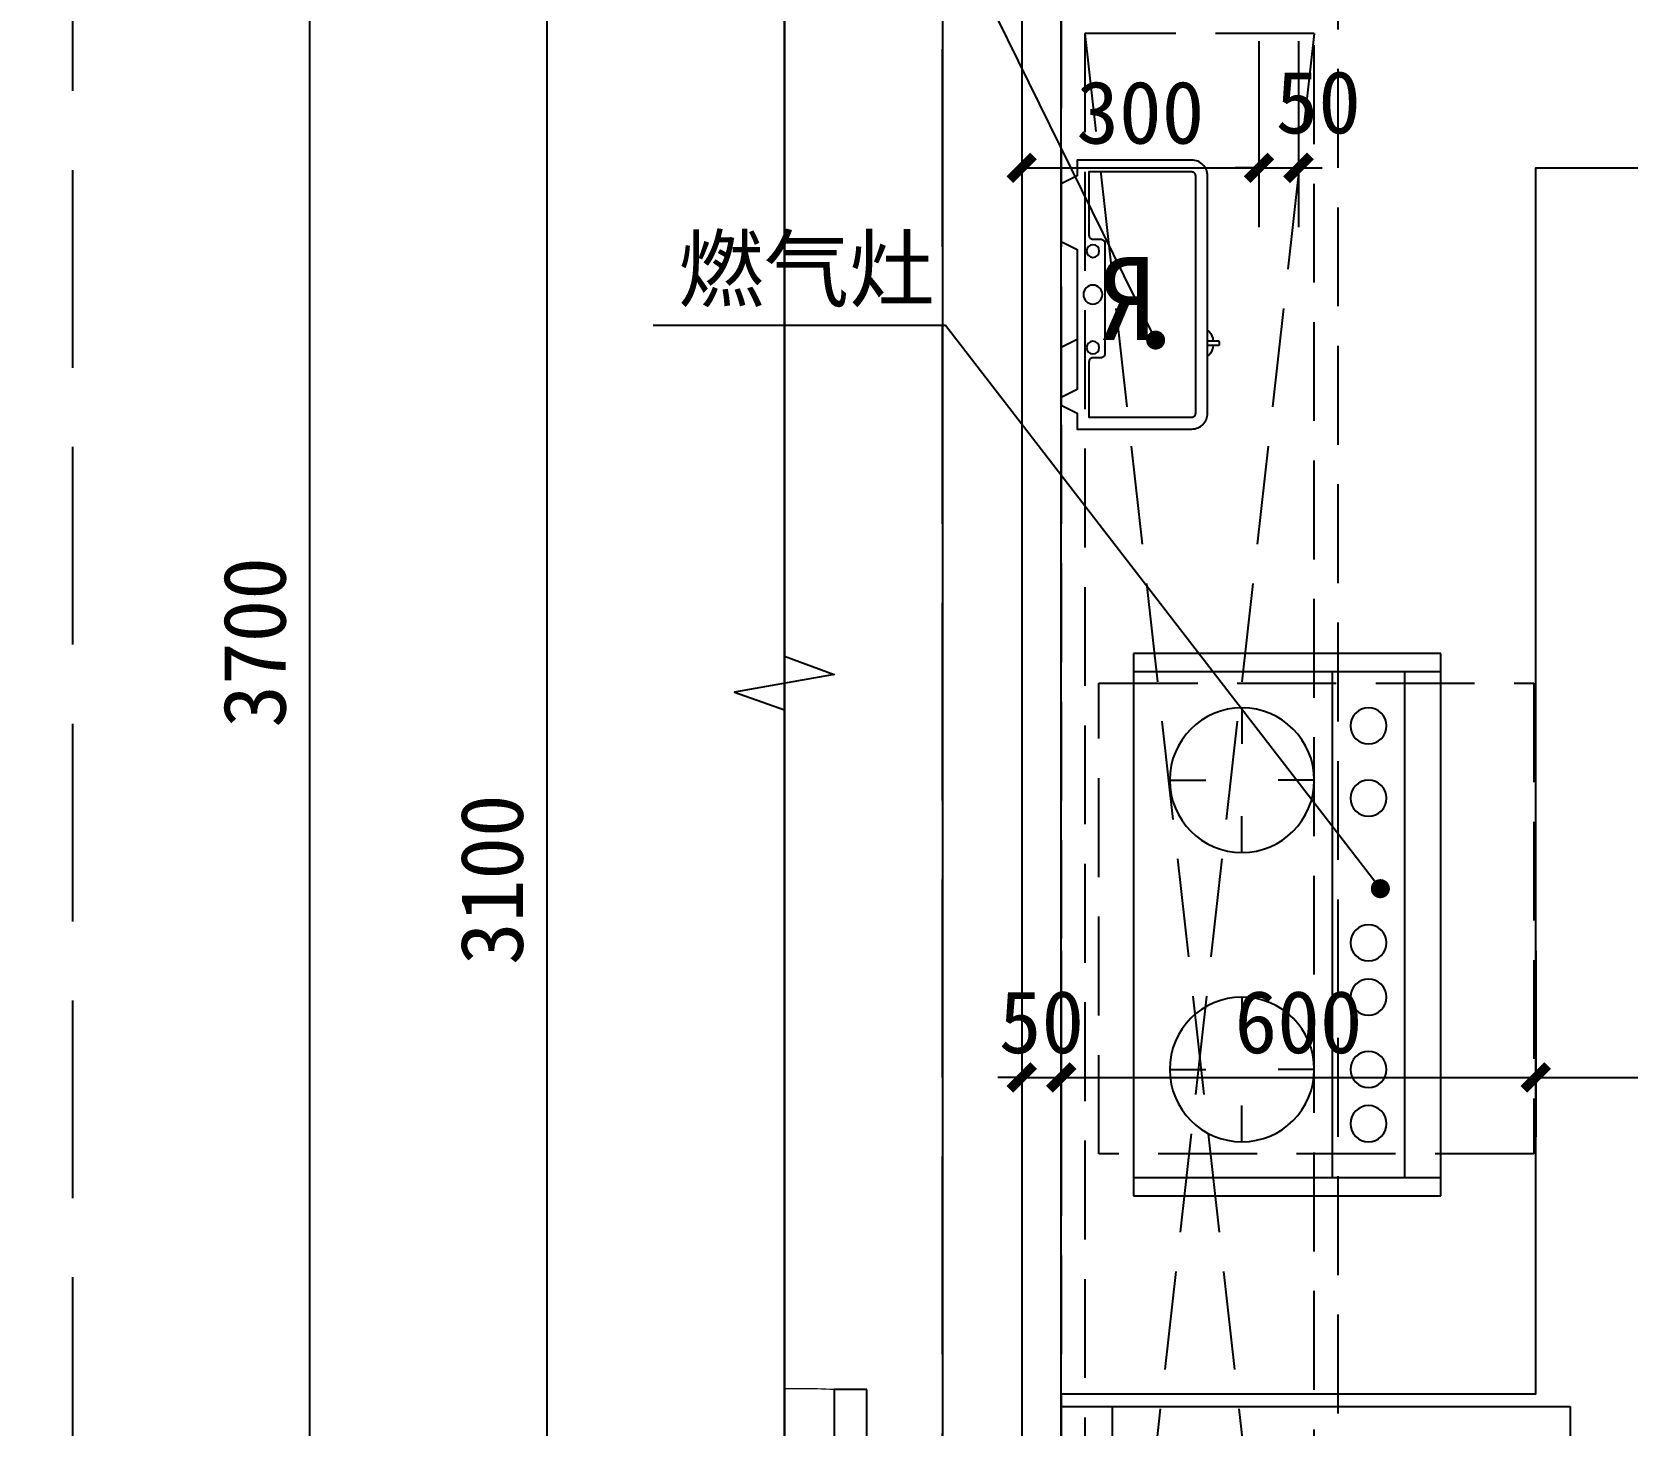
# Model space of a CAD drawing. Header units: millimetres. Extents: x -15 to 66915, y -15 to 18798.
# Drawn here: x 15682 to 17700, y 4159 to 5921 of the extents above; entities that cross this region are included whole.
import ezdxf
from ezdxf.xclip import XClip

# ---------------------------------------------------------------- set-up
doc = ezdxf.new("R2010")
doc.units = ezdxf.units.MM
doc.header["$LTSCALE"] = 1000
doc.header["$XCLIPFRAME"] = 2
doc.linetypes.add('125-墙体-无障碍$0$DASH', pattern=[0.35, 0.25, -0.1])
doc.linetypes.add('DASH', pattern=[0.35, 0.25, -0.1])
doc.layers.get('Defpoints').update_dxf_attribs({"color": 4, "linetype": 'DASH'})
for name, color, linetype in [('125-墙体-无障碍$0$140-墙体$0$A-WALL-CONC', 9, 'Continuous'), ('125-墙体-无障碍$0$A-DOOR', 51, 'Continuous'), ('125-墙体-无障碍$0$A-FLOR-SPCL', 225, 'Continuous'), ('125-墙体-无障碍$0$A-WALL-BLOK', 131, 'Continuous'), ('160-墙体$0$A-COLU-CONC-HATC', 204, 'Continuous'), ('160-墙体$0$A-WALL-CONC', 9, 'Continuous'), ('160-墙体-PC$0$A-ANNO-HATC-PATT', 8, 'Continuous'), ('厨卫大样-无障碍$0$A-ANNO-DIM-SYMB', 3, 'Continuous'), ('厨卫大样-无障碍$0$A-ANNO-IDEN', 3, 'Continuous'), ('厨卫大样-无障碍$0$A-ANNO-TEXT', 7, 'Continuous')]:
    doc.layers.add(name, color=color, linetype=linetype)
doc.styles.add('125-墙体-无障碍$0$_TCH_DIM_T3', font='')
doc.styles.add('125-墙体-无障碍$0$单元-己庚辛$0$C_卫生间_1#$0$WC_4#$0$1F-2#core$0$1F-2#core$0$Standard', font='gbenor.shx', dxfattribs={"bigfont": 'gbcbig.shx'})
doc.styles.add('125-墙体-无障碍$0$地上图例$0$厨、卫01$0$08.60厨卫$0$Standard', font='simhei.ttf')
doc.styles.add('厨卫大样-无障碍$0$_TCH_DIM', font='')
doc.styles.add('厨卫大样-无障碍$0$_TCH_DIM_T3', font='')
doc.styles.get('125-墙体-无障碍$0$_TCH_DIM_T3').set_extended_font_data('SimSun')
doc.styles.get('厨卫大样-无障碍$0$_TCH_DIM').set_extended_font_data('SimSun')
doc.styles.get('厨卫大样-无障碍$0$_TCH_DIM_T3').set_extended_font_data('SimSun')
doc.dimstyles.new('125-墙体-无障碍$0$_TCH_ARCH&&30', dxfattribs={"dimtxt": 79.303797, "dimasz": 30, "dimexe": 75, "dimexo": 90, "dimgap": 30, "dimtad": 1, "dimdec": 0, "dimzin": 0, "dimdsep": 46, "dimtxsty": '125-墙体-无障碍$0$_TCH_DIM_T3', "dimblk": '125-墙体-无障碍$0$_ArchTick', "dimcen": 0.09, "dimclrt": 7, "dimazin": 2, "dimtfac": 1, "dimtdec": 0, "dimtix": 1, "dimtmove": 2, "dimatfit": 3, "dimfxl": 100, "dimtolj": 1, "dimtzin": 0, "dimarcsym": 0})
doc.dimstyles.new('厨卫大样-无障碍$0$_TCH_ARCH&&30', dxfattribs={"dimtxt": 79.303797, "dimasz": 30, "dimexe": 75, "dimexo": 90, "dimgap": 30, "dimtad": 1, "dimdec": 0, "dimzin": 0, "dimdsep": 46, "dimtxsty": '厨卫大样-无障碍$0$_TCH_DIM_T3', "dimblk": '厨卫大样-无障碍$0$_ArchTick', "dimcen": 0.09, "dimclrt": 7, "dimazin": 2, "dimtfac": 1, "dimtdec": 0, "dimtix": 1, "dimtmove": 2, "dimatfit": 3, "dimfxl": 100, "dimtolj": 1, "dimtzin": 0, "dimarcsym": 0})

# ---------------------------------------------------------------- blocks, each defined once
blk = doc.blocks.new('160-墙体')
at = {"layer": '160-墙体$0$A-COLU-CONC-HATC'}
blk.add_hatch(color=256, dxfattribs=at).paths.add_polyline_path([(3700, 3300), (3700, 100), (3800, 33.3), (3900, 100), (3900, 3300)])
at = {"layer": '160-墙体$0$A-WALL-CONC'}
for p, q in [((3700, 3300), (3700, 100)), ((3900, 3300), (3900, 100))]:
    blk.add_line(p, q, dxfattribs=at)
blk = doc.blocks.new('160-家具-标', base_point=(73350, 11050.5))
at = {"layer": 'Defpoints'}
blk.add_lwpolyline([(64300, 18950.5), (69550, 18950.5), (69550, 11050.5), (64000, 11050.5), (64000, 15900.5), (64300, 15900.5)], close=True, dxfattribs=at)
blk = doc.blocks.new('160-墙体-PC$0$$LinePat$保温板1')
at = {"color": 0}
for p, q in [((0, 0), (16, -20)), ((0, -20), (16, 0))]:
    blk.add_line(p, q, dxfattribs=at)
blk = doc.blocks.new('160-墙体-PC')
at = {"layer": '160-墙体-PC$0$A-ANNO-HATC-PATT'}
for points in [[(3749.5, 399.9), (3699.5, 399.9), (3699.9, 2800), (3749.9, 2800)], [(3899.9, 2800), (3699.9, 2800), (3699.5, 399.9), (3899.5, 399.9)], [(3899.5, 399.9), (3849.5, 399.9), (3849.9, 2800), (3899.9, 2800)]]:
    blk.add_lwpolyline(points, close=True, dxfattribs=at)
at = {"layer": '160-墙体-PC$0$A-ANNO-HATC-PATT', "yscale": 2.5, "zscale": 2.5}
for p, xscale, rotation in [((3749.8, 2160), 2.500104653728364, 269.9943136283894), ((3899.8, 2160), 2.500104653720836, 269.9943135607129), ((3749.8, 2120), 2.500104653728364, 269.9943136283894), ((3899.8, 2120), 2.500104653720836, 269.9943135607129), ((3749.8, 2080), 2.500104653728364, 269.9943136283894), ((3899.8, 2080), 2.500104653720836, 269.9943135607129), ((3749.8, 2040), 2.500104653728364, 269.9943136283894), ((3899.8, 2040), 2.500104653720836, 269.9943135607129), ((3749.8, 2000), 2.500104653728364, 269.9943136283894), ((3899.8, 2000), 2.500104653720836, 269.9943135607129), ((3749.8, 1960), 2.500104653728364, 269.9943136283894), ((3899.8, 1960), 2.500104653720836, 269.9943135607129), ((3749.8, 1920), 2.500104653728364, 269.9943136283894), ((3899.8, 1920), 2.500104653720836, 269.9943135607129), ((3749.8, 1880), 2.500104653728364, 269.9943136283894), ((3899.8, 1880), 2.500104653720836, 269.9943135607129), ((3749.8, 1840), 2.500104653728364, 269.9943136283894), ((3899.8, 1840), 2.500104653720836, 269.9943135607129), ((3749.8, 1800), 2.500104653728364, 269.9943136283894), ((3899.8, 1800), 2.500104653720836, 269.9943135607129), ((3749.8, 1760), 2.500104653728364, 269.9943136283894), ((3899.8, 1760), 2.500104653720836, 269.9943135607129), ((3749.8, 1720), 2.500104653728364, 269.9943136283894), ((3899.8, 1720), 2.500104653720836, 269.9943135607129), ((3749.8, 1680), 2.500104653728364, 269.9943136283894), ((3899.8, 1680), 2.500104653720836, 269.9943135607129), ((3749.8, 1640), 2.500104653728364, 269.9943136283894), ((3899.8, 1640), 2.500104653720836, 269.9943135607129), ((3749.8, 1600), 2.500104653728364, 269.9943136283894), ((3899.8, 1600), 2.500104653720836, 269.9943135607129), ((3749.8, 1560), 2.500104653728364, 269.9943136283894), ((3899.8, 1560), 2.500104653720836, 269.9943135607129), ((3749.7, 1519.9), 2.500104653728364, 269.9943136283894), ((3899.7, 1519.9), 2.500104653720836, 269.9943135607129), ((3749.7, 1479.9), 2.500104653728364, 269.9943136283894), ((3899.7, 1479.9), 2.500104653720836, 269.9943135607129), ((3749.7, 1439.9), 2.500104653728364, 269.9943136283894), ((3899.7, 1439.9), 2.500104653720836, 269.9943135607129), ((3749.7, 1399.9), 2.500104653728364, 269.9943136283894), ((3899.7, 1399.9), 2.500104653720836, 269.9943135607129), ((3749.7, 1359.9), 2.500104653728364, 269.9943136283894), ((3899.7, 1359.9), 2.500104653720836, 269.9943135607129), ((3749.7, 1319.9), 2.500104653728364, 269.9943136283894), ((3899.7, 1319.9), 2.500104653720836, 269.9943135607129), ((3749.7, 1279.9), 2.500104653728364, 269.9943136283894), ((3899.7, 1279.9), 2.500104653720836, 269.9943135607129), ((3749.7, 1239.9), 2.500104653728364, 269.9943136283894), ((3899.7, 1239.9), 2.500104653720836, 269.9943135607129), ((3749.7, 1199.9), 2.500104653728364, 269.9943136283894), ((3899.7, 1199.9), 2.500104653720836, 269.9943135607129), ((3749.7, 1159.9), 2.500104653728364, 269.9943136283894), ((3899.7, 1159.9), 2.500104653720836, 269.9943135607129), ((3749.7, 1119.9), 2.500104653728364, 269.9943136283894), ((3899.7, 1119.9), 2.500104653720836, 269.9943135607129), ((3749.7, 1079.9), 2.500104653728364, 269.9943136283894), ((3899.7, 1079.9), 2.500104653720836, 269.9943135607129), ((3749.7, 1039.9), 2.500104653728364, 269.9943136283894), ((3899.7, 1039.9), 2.500104653720836, 269.9943135607129), ((3749.7, 999.9), 2.500104653728364, 269.9943136283894), ((3899.7, 999.9), 2.500104653720836, 269.9943135607129), ((3749.7, 959.9), 2.500104653728364, 269.9943136283894), ((3899.7, 959.9), 2.500104653720836, 269.9943135607129), ((3749.7, 919.9), 2.500104653728364, 269.9943136283894), ((3899.7, 919.9), 2.500104653720836, 269.9943135607129), ((3749.7, 879.9), 2.500104653728364, 269.9943136283894), ((3899.7, 879.9), 2.500104653720836, 269.9943135607129), ((3749.7, 839.9), 2.500104653728364, 269.9943136283894), ((3899.7, 839.9), 2.500104653720836, 269.9943135607129), ((3749.7, 799.9), 2.500104653728364, 269.9943136283894), ((3899.7, 799.9), 2.500104653720836, 269.9943135607129), ((3749.7, 759.9), 2.500104653728364, 269.9943136283894), ((3899.7, 759.9), 2.500104653720836, 269.9943135607129), ((3749.7, 719.9), 2.500104653728364, 269.9943136283894), ((3899.7, 719.9), 2.500104653720836, 269.9943135607129), ((3749.7, 679.9), 2.500104653728364, 269.9943136283894), ((3899.7, 679.9), 2.500104653720836, 269.9943135607129), ((3749.7, 639.9), 2.500104653728364, 269.9943136283894), ((3899.7, 639.9), 2.500104653720836, 269.9943135607129), ((3749.7, 599.9), 2.500104653728364, 269.9943136283894), ((3899.7, 599.9), 2.500104653720836, 269.9943135607129), ((3749.7, 559.9), 2.500104653728364, 269.9943136283894), ((3899.7, 559.9), 2.500104653720836, 269.9943135607129), ((3749.6, 519.9), 2.500104653728364, 269.9943136283894), ((3899.6, 519.9), 2.500104653720836, 269.9943135607129), ((3749.6, 479.9), 2.500104653728364, 269.9943136283894), ((3899.6, 479.9), 2.500104653720836, 269.9943135607129), ((3749.6, 439.9), 2.500104653728364, 269.9943136283894), ((3899.6, 439.9), 2.500104653720836, 269.9943135607129)]:
    blk.add_blockref('160-墙体-PC$0$$LinePat$保温板1', p, dxfattribs=dict(at, xscale=xscale, rotation=rotation))
blk = doc.blocks.new('1#2#楼$0$GTFBGF')
ref = blk.add_blockref('160-墙体-PC', (-9250, -11300))
XClip(ref).set_block_clipping_path([(13249.9999999997, 5350.000000002), (10449.9999999998, 5350.000000002), (10449.9999999998, 11800.000000002), (-900.0000000002, 11800.000000002), (-900.0000000002, -2099.999999998), (13249.9999999996, -2099.9999999981)])
ref = blk.add_blockref('160-墙体', (-9250, -11300))
XClip(ref).set_block_clipping_path([(13249.9999999999, 5349.9999999999), (10450, 5349.9999999999), (10450, 11800), (-900, 11800), (-900, -2100), (13249.9999999998, -2100.0000000002)])
at = {"xscale": -1}
blk.add_blockref('160-家具-标', (-9150, -11200), dxfattribs=at)
blk = doc.blocks.new('1#2#楼')
ref = blk.add_blockref('1#2#楼$0$GTFBGF', (21330, 15062.7))
XClip(ref).set_block_clipping_path([(-2949.9999658207, -3599.9999999722), (499.9999816445, 750.0044523256)])
blk = doc.blocks.new('125-墙体-无障碍$0$88')
for p, q in [((-662.94, 388.62), (22.86, 388.62)), ((-662.94, 0), (-662.94, 388.62)), ((-640.08, 0), (-640.08, 388.62)), ((0, 0), (0, 388.62)), ((22.86, 388.62), (22.86, 0)), ((-502.92, 342.9), (-502.92, 297.18)), ((-137.16, 342.9), (-137.16, 297.18)), ((-594.36, 251.46), (-548.64, 251.46)), ((-411.48, 251.46), (-457.2, 251.46)), ((-228.6, 251.46), (-182.88, 251.46)), ((-45.72, 251.46), (-91.44, 251.46)), ((-502.92, 160.02), (-502.92, 205.74)), ((-137.16, 160.02), (-137.16, 205.74)), ((0, 137.16), (-640.08, 137.16)), ((0, 45.72), (-640.08, 45.72)), ((22.86, 0), (-662.94, 0))]:
    blk.add_line(p, q)
for centre, radius in [((-502.92, 251.46), 91.44), ((-137.16, 251.46), 91.44), ((-571.5, 91.44), 22.86), ((-480.06, 91.44), 22.86), ((-297.18, 91.44), 22.86), ((-228.6, 91.44), 22.86), ((-137.16, 91.44), 22.86), ((-68.58, 91.44), 22.86)]:
    blk.add_circle(centre, radius)
blk = doc.blocks.new('125-墙体-无障碍$0$XU-125-SF$0$$0$XU-(115-120)H(2)$0$A-Kitchen-Water heater-340x190')
at = {"layer": '125-墙体-无障碍$0$A-FLOR-SPCL'}
for p, q in [((47.3, -187), (47.3, -185)), ((77.3, -185), (77.3, -187))]:
    blk.add_line(p, q, dxfattribs=at)
for points in [[(57.8, -20), (67.8, 0), (140.8, 0), (150.8, -20), (170.8, -20), (170.8, -165, -0.414214), (150.8, -185), (-149.2, -185, -0.414214), (-169.2, -165), (-169.2, -20), (-149.2, -20), (-139.2, 0), (-66.2, 0), (-56.2, -20)], [(-64.2, -55), (75.8, -55, 0.414214), (80.8, -50), (80.8, -40, -0.414214), (85.8, -35), (155.8, -35), (155.8, -165, -0.414214), (150.8, -170), (-149.2, -170, -0.414214), (-154.2, -165), (-154.2, -35), (-74.2, -35, -0.414214), (-69.2, -40), (-69.2, -50, 0.414214)]]:
    blk.add_lwpolyline(points, format="xyb", close=True, dxfattribs=at)
blk.add_lwpolyline([(57.8, -20), (120.8, -20), (130.8, 0)], dxfattribs=at)
blk.add_lwpolyline([(64.8, -185), (64.8, -199, -0.414214), (63.8, -200), (60.8, -200, -0.414214), (59.8, -199), (59.8, -185)], format="xyb", dxfattribs=at)
for centre, radius in [((-54.2, -40), 8), ((0.8, -40), 12), ((67.8, -40), 8)]:
    blk.add_circle(centre, radius, dxfattribs=at)
for centre, start, end in [((60.9, -171.1), 229.4531, 266.9441), ((63.7, -171.1), 273.0559, 310.5469)]:
    blk.add_arc(centre, 20.9, start, end, dxfattribs=at)
at = {"layer": '125-墙体-无障碍$0$A-FLOR-SPCL', "style": '125-墙体-无障碍$0$地上图例$0$厨、卫01$0$08.60厨卫$0$Standard'}
blk.add_text('R', height=105.1, rotation=90, dxfattribs=at).set_placement((58.4, -119.4))
blk = doc.blocks.new('125-墙体-无障碍$0$22211')
at = {"layer": '125-墙体-无障碍$0$A-FLOR-SPCL'}
for p, q in [((710938.8, 87846.5), (710295.3, 87846.5)), ((710295.3, 87846.5), (710295.3, 86980.1)), ((710359.5, 87264.5), (710359.5, 87846.5)), ((711092.3, 87283.8), (710938.8, 87846.5)), ((710938.8, 86980.1), (710938.8, 87846.5)), ((710938.8, 87427.9), (710968.4, 87306)), ((710968.4, 87306), (711061.5, 87318.1)), ((711061.5, 87318.1), (711078, 87279.9)), ((711078, 87279.9), (711092.3, 87283.8)), ((710938.8, 87264.5), (710295.3, 87264.5)), ((710359.5, 86980.1), (710359.5, 87264.5)), ((710295.3, 86980.1), (710938.8, 86980.1))]:
    blk.add_line(p, q, dxfattribs=at)
blk = doc.blocks.new('125-墙体-无障碍$0$_ArchTick')
at = {"color": 0, "linetype": 'ByBlock', "const_width": 0.4}
blk.add_lwpolyline([(-0.5, -0.5), (0.5, 0.5)], dxfattribs=at)
blk = doc.blocks.new('*D1328')
at = {"layer": 'Defpoints', "color": 0, "linetype": 'Continuous', "lineweight": -2, "transparency": 16777216}
for p, q in [((3400, -1740), (3400, -1975)), ((3450, -1740), (3450, -1975)), ((3400, -1900), (3370, -1900)), ((3400, -1900), (3450, -1900)), ((3450, -1900), (3480, -1900))]:
    blk.add_line(p, q, dxfattribs=at)
at = {"layer": 'Defpoints', "color": 0, "linetype": 'Continuous', "transparency": 16777216}
for p in [(3400, -1650), (3450, -1650), (3450, -1900)]:
    blk.add_point(p, dxfattribs=at)
at = {"layer": 'Defpoints', "color": 0, "linetype": 'Continuous', "lineweight": -2, "transparency": 16777216, "xscale": 30, "yscale": 30, "zscale": 30}
blk.add_blockref('125-墙体-无障碍$0$_ArchTick', (3400, -1900), dxfattribs=at)
at = {"layer": 'Defpoints', "color": 0, "linetype": 'Continuous', "lineweight": -2, "transparency": 16777216, "xscale": 30, "yscale": 30, "zscale": 30, "rotation": 180}
blk.add_blockref('125-墙体-无障碍$0$_ArchTick', (3450, -1900), dxfattribs=at)
at = {"layer": 'Defpoints', "color": 7, "linetype": 'Continuous', "transparency": 16777216, "insert": (3425, -1830.3), "char_height": 79.3, "attachment_point": 5, "style": '125-墙体-无障碍$0$_TCH_DIM_T3'}
blk.add_mtext('\\A1;50', dxfattribs=at)
blk = doc.blocks.new('*D1329')
at = {"layer": 'Defpoints', "color": 0, "linetype": 'Continuous', "lineweight": -2, "transparency": 16777216}
for p, q in [((3450, -1740), (3450, -1975)), ((4050, -1740), (4050, -1975)), ((3450, -1900), (4050, -1900))]:
    blk.add_line(p, q, dxfattribs=at)
at = {"layer": 'Defpoints', "color": 0, "linetype": 'Continuous', "transparency": 16777216}
for p in [(3450, -1650), (4050, -1650), (4050, -1900)]:
    blk.add_point(p, dxfattribs=at)
at = {"layer": 'Defpoints', "color": 0, "linetype": 'Continuous', "lineweight": -2, "transparency": 16777216, "xscale": 30, "yscale": 30, "zscale": 30, "rotation": 180}
blk.add_blockref('125-墙体-无障碍$0$_ArchTick', (3450, -1900), dxfattribs=at)
at = {"layer": 'Defpoints', "color": 0, "linetype": 'Continuous', "lineweight": -2, "transparency": 16777216, "xscale": 30, "yscale": 30, "zscale": 30}
blk.add_blockref('125-墙体-无障碍$0$_ArchTick', (4050, -1900), dxfattribs=at)
at = {"layer": 'Defpoints', "color": 7, "linetype": 'Continuous', "transparency": 16777216, "insert": (3750, -1830.3), "char_height": 79.3, "attachment_point": 5, "style": '125-墙体-无障碍$0$_TCH_DIM_T3'}
blk.add_mtext('\\A1;600', dxfattribs=at)
blk = doc.blocks.new('*D1330')
at = {"layer": 'Defpoints', "color": 0, "linetype": 'Continuous', "lineweight": -2, "transparency": 16777216}
for p, q in [((4050, -1740), (4050, -1975)), ((5150, -1740), (5150, -1975)), ((4050, -1900), (5150, -1900))]:
    blk.add_line(p, q, dxfattribs=at)
at = {"layer": 'Defpoints', "color": 0, "linetype": 'Continuous', "transparency": 16777216}
for p in [(4050, -1650), (5150, -1650), (5150, -1900)]:
    blk.add_point(p, dxfattribs=at)
at = {"layer": 'Defpoints', "color": 0, "linetype": 'Continuous', "lineweight": -2, "transparency": 16777216, "xscale": 30, "yscale": 30, "zscale": 30, "rotation": 180}
blk.add_blockref('125-墙体-无障碍$0$_ArchTick', (4050, -1900), dxfattribs=at)
at = {"layer": 'Defpoints', "color": 0, "linetype": 'Continuous', "lineweight": -2, "transparency": 16777216, "xscale": 30, "yscale": 30, "zscale": 30}
blk.add_blockref('125-墙体-无障碍$0$_ArchTick', (5150, -1900), dxfattribs=at)
at = {"layer": 'Defpoints', "color": 7, "linetype": 'Continuous', "transparency": 16777216, "insert": (4600, -1830.3), "char_height": 79.3, "attachment_point": 5, "style": '125-墙体-无障碍$0$_TCH_DIM_T3'}
blk.add_mtext('\\A1;1100', dxfattribs=at)
blk = doc.blocks.new('125-墙体-无障碍$0$$DorLib2D$00000009')
for p, q in [((0.4129, 0.9053), (0.4129, 0.0807)), ((0.4541, 0.9053), (0.4129, 0.9053)), ((0.4541, 0.0807), (0.4541, 0.9053)), ((0.4129, 0.7822), (0.378, 0.7822)), ((0.489, 0.7822), (0.4541, 0.7822)), ((0.4129, 0.6235), (0.378, 0.6235)), ((0.489, 0.6235), (0.4541, 0.6235)), ((-0.4941, 0.0807), (-0.4529, 0.0807)), ((-0.4941, -0.0018), (-0.4941, 0.0807)), ((-0.4529, 0.0807), (-0.4529, 0.0395)), ((0.4129, 0.0807), (0.4541, 0.0807)), ((0.4953, 0.0807), (0.4541, 0.0807)), ((0.4541, 0.0807), (0.4541, 0.0395)), ((0.4953, -0.0018), (0.4953, 0.0807)), ((-0.4529, 0.0395), (-0.4117, 0.0395)), ((-0.4117, 0.0395), (-0.4117, -0.0018)), ((0.4541, 0.0395), (0.4129, 0.0395)), ((0.4129, 0.0395), (0.4129, -0.0018)), ((-0.4941, -0.0018), (-0.4941, -0.0018)), ((-0.4117, -0.0018), (-0.4941, -0.0018)), ((0.4129, -0.0018), (0.4953, -0.0018)), ((0.4953, -0.0018), (0.4953, -0.0018))]:
    blk.add_line(p, q)
at = {"lineweight": 13}
for p, q in [((0.378, 0.7822), (0.378, 0.6235)), ((0.489, 0.7822), (0.489, 0.6235))]:
    blk.add_line(p, q, dxfattribs=at)
blk.add_arc((0.3716, 0.0817), 0.8246, 87.134, 180.0717, dxfattribs=at)
blk = doc.blocks.new('厨卫大样-无障碍$0$_ArchTick')
at = {"color": 0, "linetype": 'ByBlock', "const_width": 0.4}
blk.add_lwpolyline([(-0.5, -0.5), (0.5, 0.5)], dxfattribs=at)
blk = doc.blocks.new('*D1253')
at = {"layer": 'Defpoints', "color": 0, "transparency": 16777216}
for p in [(16934, 4848.9), (16984, 4848.9), (16984, 4598.9)]:
    blk.add_point(p, dxfattribs=at)
at = {"layer": '厨卫大样-无障碍$0$A-ANNO-IDEN', "color": 0, "lineweight": -2, "transparency": 16777216}
for p, q in [((16934, 4758.9), (16934, 4523.9)), ((16984, 4758.9), (16984, 4523.9)), ((16934, 4598.9), (16904, 4598.9)), ((16934, 4598.9), (16984, 4598.9)), ((16984, 4598.9), (17014, 4598.9))]:
    blk.add_line(p, q, dxfattribs=at)
at = {"layer": '厨卫大样-无障碍$0$A-ANNO-IDEN', "color": 0, "lineweight": -2, "transparency": 16777216, "xscale": 30, "yscale": 30, "zscale": 30}
blk.add_blockref('厨卫大样-无障碍$0$_ArchTick', (16934, 4598.9), dxfattribs=at)
at = {"layer": '厨卫大样-无障碍$0$A-ANNO-IDEN', "color": 0, "lineweight": -2, "transparency": 16777216, "xscale": 30, "yscale": 30, "zscale": 30, "rotation": 180}
blk.add_blockref('厨卫大样-无障碍$0$_ArchTick', (16984, 4598.9), dxfattribs=at)
at = {"layer": '厨卫大样-无障碍$0$A-ANNO-IDEN', "color": 7, "transparency": 16777216, "insert": (16959, 4668.5), "char_height": 79.3, "attachment_point": 5, "style": '厨卫大样-无障碍$0$_TCH_DIM_T3'}
blk.add_mtext('\\A1;50', dxfattribs=at)
blk = doc.blocks.new('*D1254')
at = {"layer": 'Defpoints', "color": 0, "transparency": 16777216}
for p in [(16984, 4848.9), (17584, 4848.9), (17584, 4598.9)]:
    blk.add_point(p, dxfattribs=at)
at = {"layer": '厨卫大样-无障碍$0$A-ANNO-IDEN', "color": 0, "lineweight": -2, "transparency": 16777216}
for p, q in [((16984, 4758.9), (16984, 4523.9)), ((17584, 4758.9), (17584, 4523.9)), ((16984, 4598.9), (17584, 4598.9))]:
    blk.add_line(p, q, dxfattribs=at)
at = {"layer": '厨卫大样-无障碍$0$A-ANNO-IDEN', "color": 0, "lineweight": -2, "transparency": 16777216, "xscale": 30, "yscale": 30, "zscale": 30, "rotation": 180}
blk.add_blockref('厨卫大样-无障碍$0$_ArchTick', (16984, 4598.9), dxfattribs=at)
at = {"layer": '厨卫大样-无障碍$0$A-ANNO-IDEN', "color": 0, "lineweight": -2, "transparency": 16777216, "xscale": 30, "yscale": 30, "zscale": 30}
blk.add_blockref('厨卫大样-无障碍$0$_ArchTick', (17584, 4598.9), dxfattribs=at)
at = {"layer": '厨卫大样-无障碍$0$A-ANNO-IDEN', "color": 7, "transparency": 16777216, "insert": (17284, 4668.5), "char_height": 79.3, "attachment_point": 5, "style": '厨卫大样-无障碍$0$_TCH_DIM_T3'}
blk.add_mtext('\\A1;600', dxfattribs=at)
blk = doc.blocks.new('*D1255')
at = {"layer": 'Defpoints', "color": 0, "transparency": 16777216}
for p in [(17584, 4848.9), (18684, 4848.9), (18684, 4598.9)]:
    blk.add_point(p, dxfattribs=at)
at = {"layer": '厨卫大样-无障碍$0$A-ANNO-IDEN', "color": 0, "lineweight": -2, "transparency": 16777216}
for p, q in [((17584, 4758.9), (17584, 4523.9)), ((18684, 4758.9), (18684, 4523.9)), ((17584, 4598.9), (18684, 4598.9))]:
    blk.add_line(p, q, dxfattribs=at)
at = {"layer": '厨卫大样-无障碍$0$A-ANNO-IDEN', "color": 0, "lineweight": -2, "transparency": 16777216, "xscale": 30, "yscale": 30, "zscale": 30, "rotation": 180}
blk.add_blockref('厨卫大样-无障碍$0$_ArchTick', (17584, 4598.9), dxfattribs=at)
at = {"layer": '厨卫大样-无障碍$0$A-ANNO-IDEN', "color": 0, "lineweight": -2, "transparency": 16777216, "xscale": 30, "yscale": 30, "zscale": 30}
blk.add_blockref('厨卫大样-无障碍$0$_ArchTick', (18684, 4598.9), dxfattribs=at)
at = {"layer": '厨卫大样-无障碍$0$A-ANNO-IDEN', "color": 7, "transparency": 16777216, "insert": (18134, 4668.5), "char_height": 79.3, "attachment_point": 5, "style": '厨卫大样-无障碍$0$_TCH_DIM_T3'}
blk.add_mtext('\\A1;1100', dxfattribs=at)
blk = doc.blocks.new('*D1262')
at = {"layer": 'Defpoints', "color": 0, "transparency": 16777216}
for p in [(16934, 5998.9), (17234, 5998.9), (17234, 5748.9)]:
    blk.add_point(p, dxfattribs=at)
at = {"layer": '厨卫大样-无障碍$0$A-ANNO-IDEN', "color": 0, "lineweight": -2, "transparency": 16777216}
for p, q in [((16934, 5908.9), (16934, 5673.9)), ((17234, 5908.9), (17234, 5673.9)), ((16934, 5748.9), (17234, 5748.9))]:
    blk.add_line(p, q, dxfattribs=at)
at = {"layer": '厨卫大样-无障碍$0$A-ANNO-IDEN', "color": 0, "lineweight": -2, "transparency": 16777216, "xscale": 30, "yscale": 30, "zscale": 30, "rotation": 180}
blk.add_blockref('厨卫大样-无障碍$0$_ArchTick', (16934, 5748.9), dxfattribs=at)
at = {"layer": '厨卫大样-无障碍$0$A-ANNO-IDEN', "color": 0, "lineweight": -2, "transparency": 16777216, "xscale": 30, "yscale": 30, "zscale": 30}
blk.add_blockref('厨卫大样-无障碍$0$_ArchTick', (17234, 5748.9), dxfattribs=at)
at = {"layer": '厨卫大样-无障碍$0$A-ANNO-IDEN', "color": 7, "transparency": 16777216, "insert": (17084, 5818.5), "char_height": 79.3, "attachment_point": 5, "style": '厨卫大样-无障碍$0$_TCH_DIM_T3'}
blk.add_mtext('\\A1;300', dxfattribs=at)
blk = doc.blocks.new('*D1263')
at = {"layer": 'Defpoints', "color": 0, "transparency": 16777216}
for p in [(17234, 5998.9), (17284, 5998.9), (17284, 5748.9)]:
    blk.add_point(p, dxfattribs=at)
at = {"layer": '厨卫大样-无障碍$0$A-ANNO-IDEN', "color": 0, "lineweight": -2, "transparency": 16777216}
for p, q in [((17234, 5908.9), (17234, 5673.9)), ((17284, 5908.9), (17284, 5673.9)), ((17234, 5748.9), (17204, 5748.9)), ((17234, 5748.9), (17284, 5748.9)), ((17284, 5748.9), (17314, 5748.9))]:
    blk.add_line(p, q, dxfattribs=at)
at = {"layer": '厨卫大样-无障碍$0$A-ANNO-IDEN', "color": 0, "lineweight": -2, "transparency": 16777216, "xscale": 30, "yscale": 30, "zscale": 30}
blk.add_blockref('厨卫大样-无障碍$0$_ArchTick', (17234, 5748.9), dxfattribs=at)
at = {"layer": '厨卫大样-无障碍$0$A-ANNO-IDEN', "color": 0, "lineweight": -2, "transparency": 16777216, "xscale": 30, "yscale": 30, "zscale": 30, "rotation": 180}
blk.add_blockref('厨卫大样-无障碍$0$_ArchTick', (17284, 5748.9), dxfattribs=at)
at = {"layer": '厨卫大样-无障碍$0$A-ANNO-IDEN', "color": 7, "transparency": 16777216, "insert": (17309, 5831.4), "char_height": 79.3, "attachment_point": 5, "style": '厨卫大样-无障碍$0$_TCH_DIM_T3'}
blk.add_mtext('\\A1;50', dxfattribs=at)
blk = doc.blocks.new('*D1270')
at = {"layer": 'Defpoints', "color": 0, "transparency": 16777216}
for p in [(16034, 6998.9), (16394, 6998.9), (16394, 3298.9)]:
    blk.add_point(p, dxfattribs=at)
at = {"layer": '厨卫大样-无障碍$0$A-ANNO-IDEN', "color": 0, "lineweight": -2, "transparency": 16777216}
for p, q in [((16304, 6998.9), (15959, 6998.9)), ((16034, 3298.9), (16034, 6998.9)), ((16304, 3298.9), (15959, 3298.9))]:
    blk.add_line(p, q, dxfattribs=at)
at = {"layer": '厨卫大样-无障碍$0$A-ANNO-IDEN', "color": 0, "lineweight": -2, "transparency": 16777216, "xscale": 30, "yscale": 30, "zscale": 30}
for p, rotation in [((16034, 6998.9), 90), ((16034, 3298.9), 270)]:
    blk.add_blockref('厨卫大样-无障碍$0$_ArchTick', p, dxfattribs=dict(at, rotation=rotation))
at = {"layer": '厨卫大样-无障碍$0$A-ANNO-IDEN', "color": 7, "transparency": 16777216, "insert": (15964.3, 5148.9), "char_height": 79.3, "attachment_point": 5, "rotation": 90, "style": '厨卫大样-无障碍$0$_TCH_DIM_T3'}
blk.add_mtext('\\A1;3700', dxfattribs=at)
blk = doc.blocks.new('*D1272')
at = {"layer": 'Defpoints', "color": 0, "transparency": 16777216}
for p in [(16334, 6398.9), (16694, 6398.9), (16694, 3298.9)]:
    blk.add_point(p, dxfattribs=at)
at = {"layer": '厨卫大样-无障碍$0$A-ANNO-IDEN', "color": 0, "lineweight": -2, "transparency": 16777216}
for p, q in [((16604, 6398.9), (16259, 6398.9)), ((16334, 3298.9), (16334, 6398.9)), ((16604, 3298.9), (16259, 3298.9))]:
    blk.add_line(p, q, dxfattribs=at)
at = {"layer": '厨卫大样-无障碍$0$A-ANNO-IDEN', "color": 0, "lineweight": -2, "transparency": 16777216, "xscale": 30, "yscale": 30, "zscale": 30}
for p, rotation in [((16334, 6398.9), 90), ((16334, 3298.9), 270)]:
    blk.add_blockref('厨卫大样-无障碍$0$_ArchTick', p, dxfattribs=dict(at, rotation=rotation))
at = {"layer": '厨卫大样-无障碍$0$A-ANNO-IDEN', "color": 7, "transparency": 16777216, "insert": (16264.3, 4848.9), "char_height": 79.3, "attachment_point": 5, "rotation": 90, "style": '厨卫大样-无障碍$0$_TCH_DIM_T3'}
blk.add_mtext('\\A1;3100', dxfattribs=at)
blk = doc.blocks.new('125-墙体-无障碍$0$125-WZA')
at = {"layer": '125-墙体-无障碍$0$A-FLOR-SPCL'}
for points in [[(3450, -3200), (3450, -550), (3800, -550), (3800, -150), (5450, -150), (5450, -450), (5750, -450), (5750, -3200)], [(3450, -2300), (4050, -2300), (4050, -750), (5750, -750)]]:
    blk.add_lwpolyline(points, dxfattribs=at)
at = {"layer": '125-墙体-无障碍$0$A-FLOR-SPCL', "linetype": '125-墙体-无障碍$0$DASH', "ltscale": 0.5}
for points in [[(3800, -550), (3450, -550), (3450, -3200), (3800, -3200)], [(3770, -580), (3480, -580), (3480, -3170), (3770, -3170)], [(4047.6, -1401.7), (4047.6, -1996.7), (3497.6, -1996.7), (3497.6, -1401.7)]]:
    blk.add_lwpolyline(points, close=True, dxfattribs=at)
for points in [[(3480, -580), (3770, -3170)], [(3770, -580), (3480, -3170)]]:
    blk.add_lwpolyline(points, dxfattribs=at)
at = {"layer": '125-墙体-无障碍$0$140-墙体$0$A-WALL-CONC', "xscale": -1, "rotation": 180}
blk.add_blockref('125-墙体-无障碍$0$22211', (-706845.3, 84664.1), dxfattribs=at)
at = {"layer": '125-墙体-无障碍$0$A-FLOR-SPCL', "xscale": -1.000000000000008, "rotation": 90}
for name, p in [('125-墙体-无障碍$0$XU-125-SF$0$$0$XU-(115-120)H(2)$0$A-Kitchen-Water heater-340x190', (3450, -909.4)), ('125-墙体-无障碍$0$88', (3930, -2027.1))]:
    blk.add_blockref(name, p, dxfattribs=at)
at = {"layer": '125-墙体-无障碍$0$A-FLOR-SPCL', "style": '125-墙体-无障碍$0$单元-己庚辛$0$C_卫生间_1#$0$WC_4#$0$1F-2#core$0$1F-2#core$0$Standard', "width": 0.8, "flags": 9}
for tag, p in [('YSIZE', (2170.3, -6319.9, 0)), ('XSIZE', (2170.3, -6319.8, 0))]:
    blk.add_attdef(tag, p, '', height=0.356, rotation=90, dxfattribs=at)
at = {"layer": 'Defpoints', "linetype": 'Continuous'}
for p1, p2, picture, middle in [((3400, -1650), (3450, -1650), '*D1328', (3425, -1830.3)), ((3450, -1650), (4050, -1650), '*D1329', (3750, -1830.3)), ((4050, -1650), (5150, -1650), '*D1330', (4600, -1830.3))]:
    dim = blk.add_aligned_dim(p1=p1, p2=p2, distance=-250, dimstyle='125-墙体-无障碍$0$_TCH_ARCH&&30', dxfattribs=at)
    dim.commit()
    dim.dimension.update_dxf_attribs({"geometry": picture, "text_midpoint": middle})
blk = doc.blocks.new('125-墙体-无障碍')
at = {"layer": '125-墙体-无障碍$0$A-WALL-BLOK'}
for p, q in [((3300, -100), (3300, -3100)), ((3400, -100), (3400, -3200))]:
    blk.add_line(p, q, dxfattribs=at)
at = {"layer": 'Defpoints'}
blk.add_lwpolyline([(3550, -11000), (10350, -11000), (10350, -7350), (9000, -7350.1), (9000, -6450), (4150, -6450), (4150, -3675), (6500, -3675), (6500, -5375), (7650, -5375), (7650, -3300), (3300, -3300), (3300, -100), (100, -100), (100, -3100), (100, -4900), (3550, -4900)], close=True, dxfattribs=at)
blk.add_blockref('125-墙体-无障碍$0$125-WZA', (0, 0))
at = {"layer": '125-墙体-无障碍$0$A-DOOR', "xscale": 1000, "yscale": 1000, "zscale": 200}
blk.add_blockref('125-墙体-无障碍$0$$DorLib2D$00000009', (2750, -3200), dxfattribs=at)
blk = doc.blocks.new('厨卫大样-无障碍')
ref = blk.add_blockref('125-墙体-无障碍', (13534, 6498.9))
XClip(ref).set_block_clipping_path([(3100, -3602.7483046764), (6100, 800)])
at = {"layer": '厨卫大样-无障碍$0$A-ANNO-IDEN'}
dim = blk.add_aligned_dim(p1=(16394, 3298.9), p2=(16394, 6998.9), distance=360, dimstyle='厨卫大样-无障碍$0$_TCH_ARCH&&30', dxfattribs=at)
dim.commit()
dim.dimension.update_dxf_attribs({"geometry": '*D1270', "text_midpoint": (15964.3, 5148.9)})
at = {"layer": 'Defpoints'}
for points in [[(15734, 8198.9), (20534, 8198.9), (20534, 1996.1), (15734, 1996.1)], [(16034, 7898.9), (20234, 7898.9), (20234, 2296.1), (16034, 2296.1)], [(16334, 7598.9), (19934, 7598.9), (19934, 2596.1), (16334, 2596.1)]]:
    blk.add_lwpolyline(points, close=True, dxfattribs=at)
at = {"layer": 'Defpoints', "ltscale": 800}
blk.add_lwpolyline([(16634, 7298.9), (19634, 7298.9), (19634, 2896.1), (16634, 2896.1)], close=True, dxfattribs=at)
at = {"layer": '厨卫大样-无障碍$0$A-ANNO-DIM-SYMB'}
blk.add_lwpolyline([(16634, 7478.9), (16634, 5131.3), (16697, 5108.3), (16571, 5086.1), (16634, 5063.8), (16634, 2716.1)], dxfattribs=at)
at = {"layer": '厨卫大样-无障碍$0$A-ANNO-IDEN'}
for p, q in [((17103.4, 5531.1), (16805, 6138.2)), ((16837.8, 5549.7), (16468, 5549.7)), ((17387.5, 4837.5), (16837.8, 5549.7))]:
    blk.add_line(p, q, dxfattribs=at)
at = {"layer": '厨卫大样-无障碍$0$A-ANNO-IDEN', "const_width": 12}
for points in [[(17106, 5525.7, 1), (17100.7, 5536.5, 1)], [(17391.2, 4832.7, 1), (17383.8, 4842.3, 1)]]:
    blk.add_lwpolyline(points, format="xyb", close=True, dxfattribs=at)
at = {"layer": '厨卫大样-无障碍$0$A-ANNO-TEXT', "color": 7, "style": '厨卫大样-无障碍$0$_TCH_DIM'}
blk.add_text('燃气灶', height=79.3, dxfattribs=at).set_placement((16499.5, 5581.2))
at = {"layer": '厨卫大样-无障碍$0$A-ANNO-IDEN'}
for p1, p2, distance, picture, middle in [((16694, 3298.9), (16694, 6398.9), 360, '*D1272', (16264.3, 4848.9)), ((16934, 5998.9), (17234, 5998.9), -250, '*D1262', (17084, 5818.5)), ((16934, 4848.9), (16984, 4848.9), -250, '*D1253', (16959, 4668.5)), ((16984, 4848.9), (17584, 4848.9), -250, '*D1254', (17284, 4668.5)), ((17584, 4848.9), (18684, 4848.9), -250, '*D1255', (18134, 4668.5))]:
    dim = blk.add_aligned_dim(p1=p1, p2=p2, distance=distance, dimstyle='厨卫大样-无障碍$0$_TCH_ARCH&&30', dxfattribs=at)
    dim.commit()
    dim.dimension.update_dxf_attribs({"geometry": picture, "text_midpoint": middle})
dim = blk.add_linear_dim(base=(17284, 5748.9), p1=(17234, 5998.9), p2=(17284, 5998.9), angle=0, dimstyle='厨卫大样-无障碍$0$_TCH_ARCH&&30', dxfattribs=at)
dim.commit()
dim.dimension.update_dxf_attribs({"geometry": '*D1263', "text_midpoint": (17309, 5831.4), "dimtype": 161})

msp = doc.modelspace()

# ---------------------------------------------------------------- block references
msp.add_blockref('1#2#楼', (0, 0))

# ---------------------------------------------------------------- next in the draw order: block references
msp.add_blockref('厨卫大样-无障碍', (0, 0))

doc.saveas('drawing.dxf')
